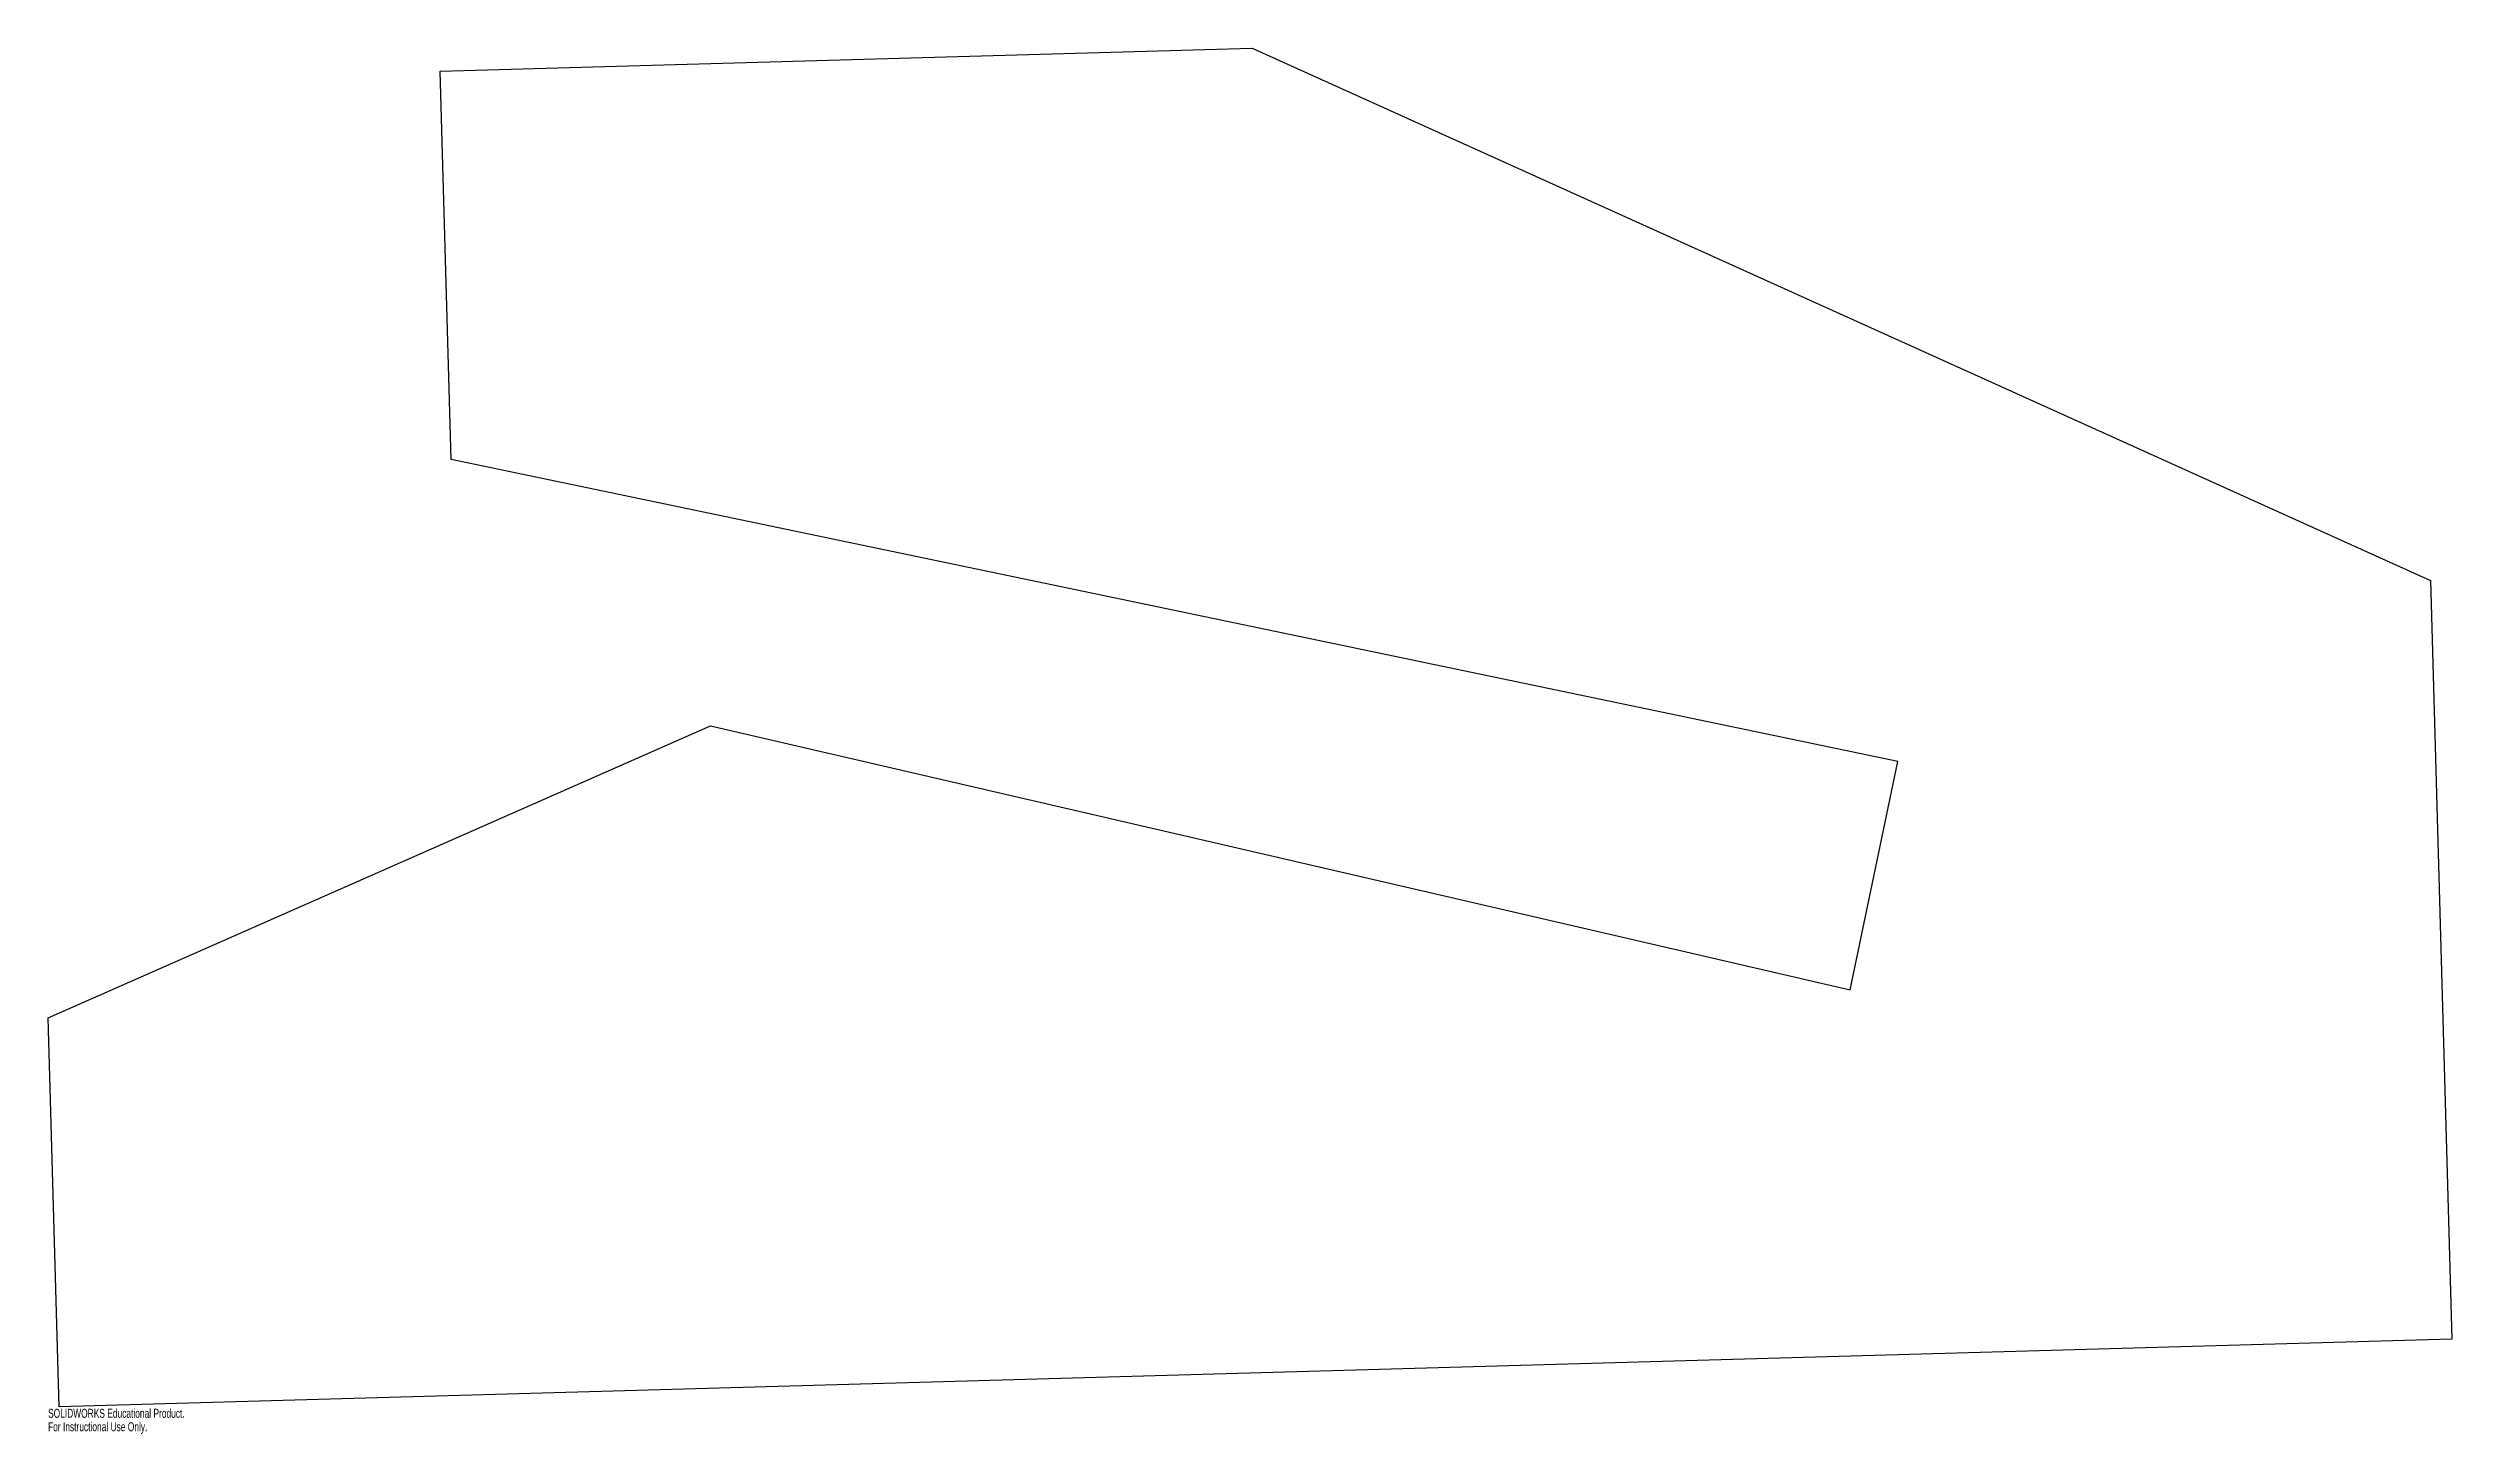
# Model space of a CAD drawing. Header units: inches. Extents: x -39.2 to 11.8, y -2.2 to 27.3.
import ezdxf

# ---------------------------------------------------------------- set-up
doc = ezdxf.new("R2010")
doc.units = ezdxf.units.IN
doc.header["$MEASUREMENT"] = 0
doc.styles.add('SLDTEXTSTYLE0', font='TXT', dxfattribs={"width": 0.7})

msp = doc.modelspace()

# ---------------------------------------------------------------- linework, layer by layer
at = {"color": 7, "linetype": 'Continuous', "lineweight": 25}
for p, q in [((-30.887, 26.764), (-13.648, 27.252)), ((-13.648, 27.252), (11.365, 15.951)), ((-30.654, 18.517), (-30.887, 26.764)), ((0.057, 12.106), (-30.654, 18.517)), ((11.365, 15.951), (11.821, -0.159)), ((-39.213, 6.66), (-25.149, 12.86)), ((-25.149, 12.86), (-0.955, 7.258)), ((-0.955, 7.258), (0.057, 12.106)), ((-38.979, -1.597), (-39.213, 6.66)), ((11.821, -0.159), (-38.979, -1.597))]:
    msp.add_line(p, q, dxfattribs=at)

# ---------------------------------------------------------------- texts
at = {"color": 7, "linetype": 'Continuous', "char_height": 0.1903, "attachment_point": 1, "style": 'SLDTEXTSTYLE0'}
for s, insert in [('SOLIDWORKS Educational Product.', (-39.213, -1.638)), ('For Instructional Use Only.', (-39.213, -1.923))]:
    msp.add_mtext(s, dxfattribs=dict(at, insert=insert))

doc.saveas('drawing.dxf')
